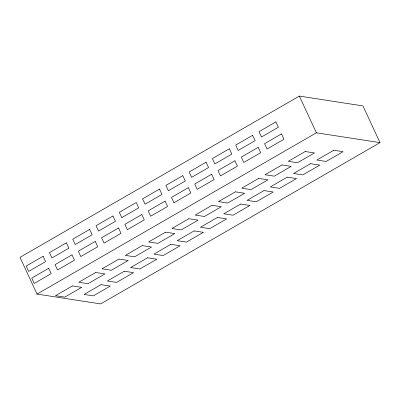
<?xml version="1.0" encoding="UTF-8"?>
<svg xmlns="http://www.w3.org/2000/svg" width="400" height="400" viewBox="0 0 400 400"><rect width="100%" height="100%" fill="white"/><g stroke="black" fill="none" stroke-linecap="round" stroke-linejoin="round"><path stroke-width="0.6" d="M299.355 96.08L20 257.365L37.04 294.085L100.645 303.92L380 142.635L362.96 105.915L299.355 96.08L316.4 132.8L380 142.635M121.895 217.58L138.715 207.87L136.235 202.53L119.305 212.305L121.785 217.645M37.04 294.085L316.4 132.8M43.115 256.29L26.185 266.065L28.665 271.405L45.595 261.63L43.115 256.29M66.395 242.85L49.465 252.625L51.945 257.965L68.875 248.19L66.395 242.85M89.675 229.41L72.745 239.185L75.225 244.525L92.155 234.75L89.675 229.41M112.955 215.97L96.025 225.745L98.505 231.085L115.435 221.31L112.955 215.97M159.515 189.09L142.585 198.865L145.065 204.205L161.995 194.43L159.515 189.09M182.795 175.65L165.865 185.425L168.345 190.765L185.275 180.99L182.795 175.65M206.075 162.21L189.145 171.985L191.625 177.325L208.555 167.55L206.075 162.21M229.355 148.77L212.425 158.545L214.905 163.885L231.835 154.11L229.355 148.77M252.635 135.33L235.705 145.1L238.18 150.445L255.115 140.67L252.635 135.33M275.915 121.885L258.985 131.66L261.46 137.005L278.395 127.23L275.915 121.885M48.695 268.31L31.765 278.085L34.24 283.425L51.175 273.65L48.695 268.31M71.975 254.87L55.045 264.645L57.52 269.985L74.455 260.21L71.975 254.87M95.255 241.43L78.325 251.205L80.8 256.545L97.73 246.77L95.255 241.43M118.535 227.99L101.6 237.76L104.08 243.105L121.01 233.33L118.535 227.99M141.815 214.545L124.88 224.32L127.36 229.665L144.29 219.89L141.815 214.545M165.095 201.105L148.16 210.88L150.64 216.225L167.57 206.45L165.095 201.105M188.37 187.665L171.44 197.44L173.92 202.78L190.85 193.005L188.37 187.665M211.65 174.225L194.72 184L197.2 189.34L214.13 179.565L211.65 174.225M234.93 160.785L218 170.56L220.48 175.9L237.41 166.125L234.93 160.785M258.21 147.345L241.28 157.12L243.76 162.46L260.69 152.685L258.21 147.345M281.49 133.905L264.56 143.68L267.04 149.02L283.97 139.245L281.49 133.905M72.435 285.925L55.505 295.7L64.755 297.13L81.685 287.355L72.435 285.925M95.715 272.485L78.78 282.26L88.035 283.69L104.965 273.915L95.715 272.485M118.995 259.045L102.06 268.82L111.315 270.25L128.245 260.475L118.995 259.045M142.275 245.605L125.34 255.38L134.595 256.81L151.525 247.035L142.275 245.605M165.55 232.165L148.62 241.94L157.875 243.37L174.805 233.595L165.55 232.165M188.83 218.72L171.9 228.495L181.15 229.93L198.085 220.155L188.83 218.72M212.11 205.28L195.18 215.055L204.43 216.49L221.365 206.715L212.11 205.28M235.39 191.84L218.46 201.615L227.71 203.05L244.645 193.275L235.39 191.84M258.67 178.4L241.74 188.175L250.99 189.605L267.92 179.83L258.67 178.4M281.95 164.96L265.02 174.735L274.27 176.165L291.2 166.39L281.95 164.96M305.23 151.52L288.3 161.295L297.55 162.725L314.48 152.95L305.23 151.52M101.01 284.665L84.08 294.44L93.33 295.87L110.26 286.095L101.01 284.665M124.29 271.225L107.355 281L116.61 282.43L133.54 272.655L124.29 271.225M147.57 257.785L130.635 267.56L139.89 268.99L156.82 259.215L147.57 257.785M170.845 244.345L153.915 254.12L163.17 255.55L180.1 245.775L170.845 244.345M194.125 230.905L177.195 240.68L186.45 242.11L203.38 232.335L194.125 230.905M217.405 217.46L200.475 227.235L209.725 228.67L226.66 218.895L217.405 217.46M240.685 204.02L223.755 213.795L233.005 215.23L249.94 205.455L240.685 204.02M263.965 190.58L247.035 200.355L256.285 201.79L273.215 192.015L263.965 190.58M287.245 177.14L270.315 186.915L279.565 188.345L296.495 178.57L287.245 177.14M310.525 163.7L293.595 173.475L302.845 174.905L319.775 165.13L310.525 163.7M333.805 150.26L316.875 160.035L326.125 161.465L343.055 151.69L333.805 150.26"/></g></svg>
